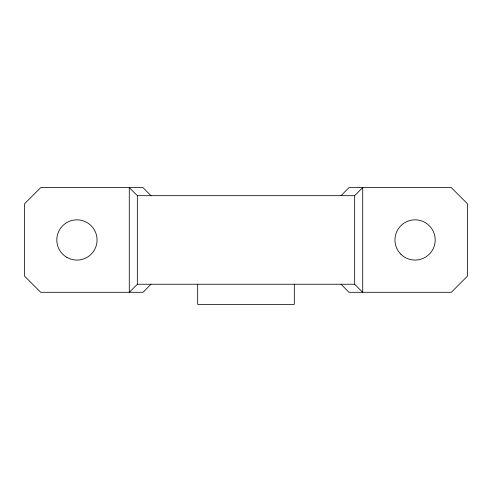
<?xml version="1.0" encoding="UTF-8"?>
<svg xmlns="http://www.w3.org/2000/svg" width="492" height="492" viewBox="0 0 492 492"><rect width="100%" height="100%" fill="white"/><g stroke="black" fill="none" stroke-linecap="round" stroke-linejoin="round"><path stroke-width="0.74" d="M150.97 284.241L143.012 292.291L40.701 292.291L24.6 276.19L24.6 203.731L40.701 187.63L143.012 187.63L150.97 195.681M341.03 195.681L348.988 187.63L451.299 187.63L467.4 203.731L467.4 276.19L451.299 292.291L348.988 292.291L341.03 284.241M137.323 195.681L354.677 195.681M137.323 284.241L354.677 284.241M294.314 284.394L294.314 304.37L197.686 304.37L197.686 284.394M137.342 284.241L129.285 292.291L129.285 187.63L137.342 195.681L137.342 284.241M362.715 187.63L354.658 195.681L354.658 284.241L362.715 292.291L362.715 187.63M400.839 254.192A20.129 20.129 0 0 0 434.51 245.17A20.129 20.129 0 0 0 409.861 220.521A20.129 20.129 0 0 0 400.839 254.192M66.869 257.39A20.129 20.129 0 0 0 97.059 239.961A20.129 20.129 0 0 0 66.869 222.532A20.129 20.129 0 0 0 66.869 257.39"/></g></svg>
